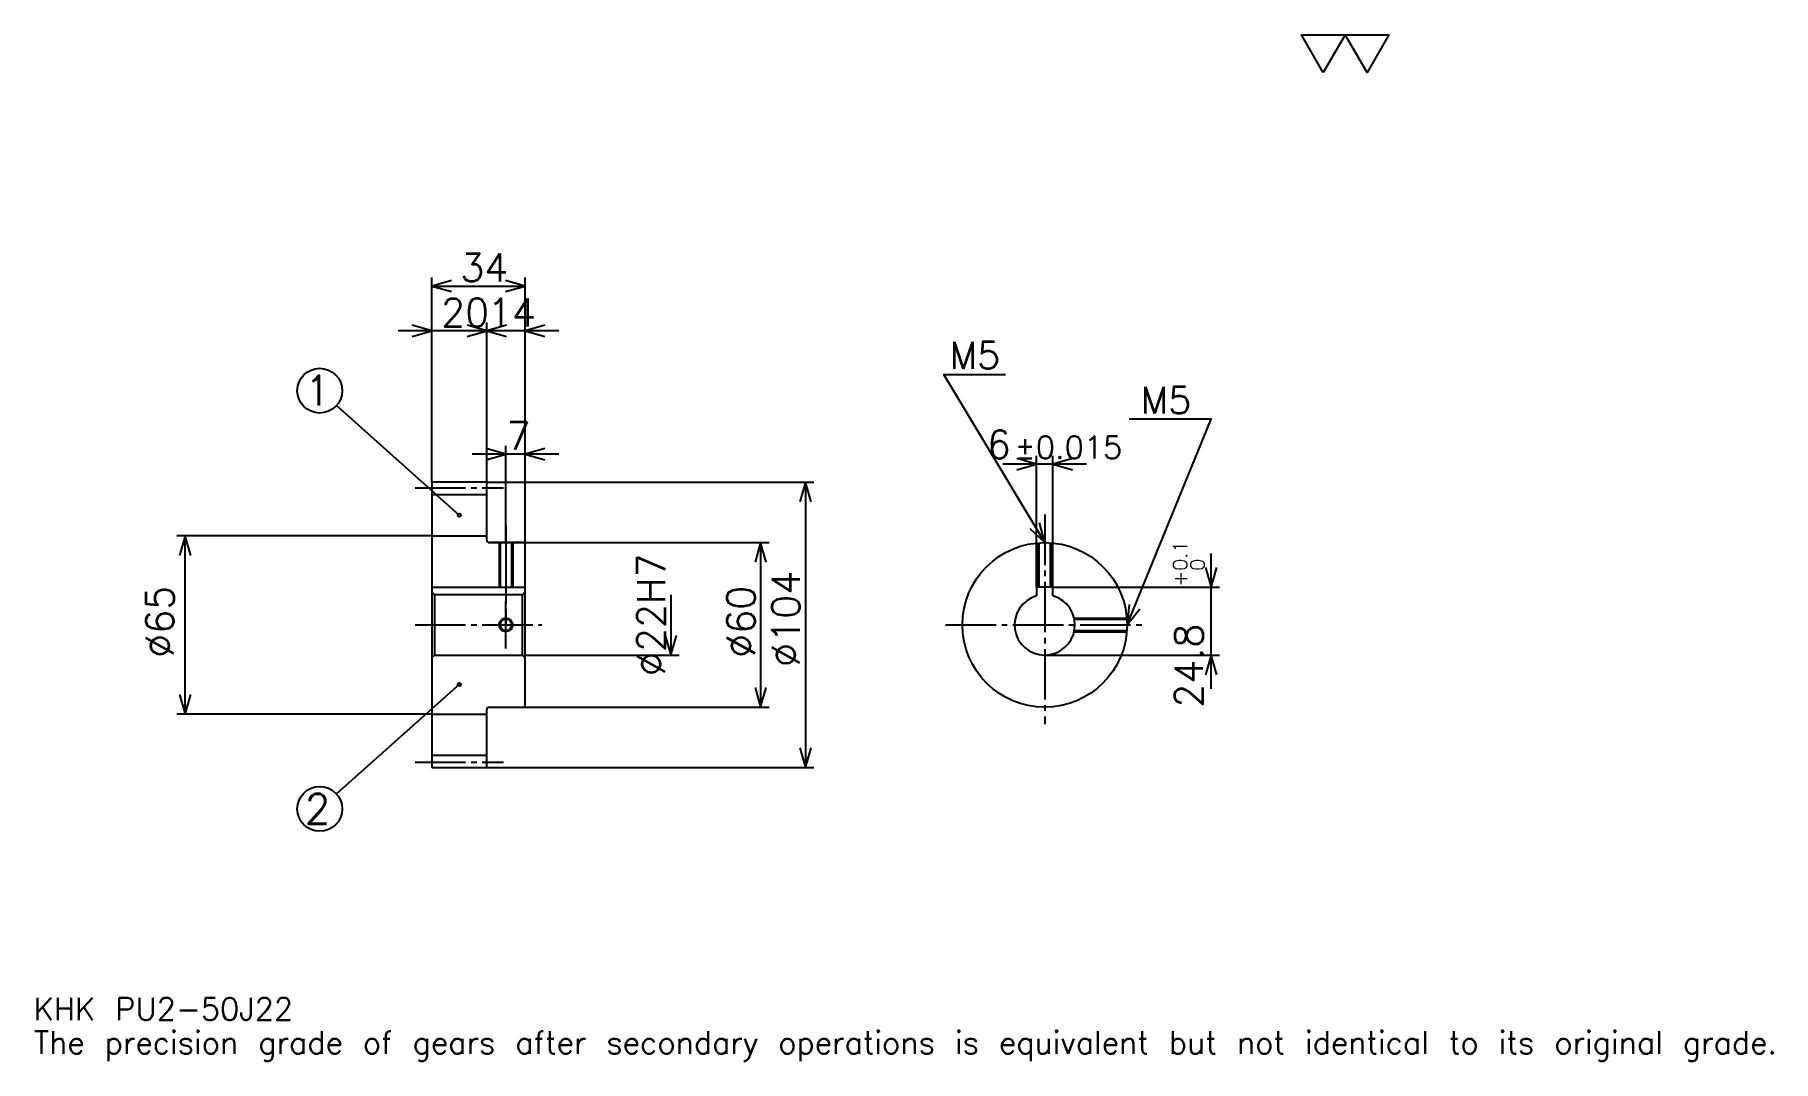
# Model space of a CAD drawing. Extents: x 21 to 654, y 7 to 382.
import ezdxf

# ---------------------------------------------------------------- set-up
doc = ezdxf.new("R2010")
doc.units = 0
doc.linetypes.add('DASHDOT', pattern=[24.521738, 18.391304, -2.043478, 2.043478, -2.043478])
doc.layers.get('0').update_dxf_attribs({"linetype": 'CONTINUOUS'})
doc.layers.add('DASHDOT', color=6, linetype='DASHDOT')
doc.styles.add('KANJI', font='TXT', dxfattribs={"bigfont": 'BIGFONT'})

msp = doc.modelspace()

# ---------------------------------------------------------------- linework, layer by layer
at = {"color": 5}
for p, q in [((165.521729, 218.543488), (165.521729, 293.130432)), ((199.521729, 218.543488), (199.521729, 293.130432)), ((165.521729, 290.065216), (199.521729, 290.065216)), ((197.782593, 273.717407), (153.260864, 273.717407)), ((211.782593, 273.717407), (173.260864, 273.717407)), ((185.521729, 218.543488), (185.521729, 276.782623)), ((175.521729, 206.543488), (130.75235, 246.472412)), ((211.782593, 228.76088), (180.260864, 228.76088)), ((192.521729, 218.543488), (192.521729, 231.826096)), ((385.913025, 180.343491), (385.913025, 228.217407)), ((391.913025, 180.343491), (391.913025, 228.217407)), ((404.173889, 225.152191), (373.652161, 225.152191)), ((165.521729, 218.443481), (165.521729, 218.543488)), ((185.421722, 218.543488), (199.521729, 218.543488)), ((185.521729, 218.443481), (185.521729, 218.543488)), ((192.521729, 196.543488), (192.521729, 218.543488)), ((192.521729, 196.543488), (192.521729, 218.543488)), ((199.521729, 218.543488), (304.760864, 218.543488)), ((199.521729, 196.043488), (199.521729, 218.543488)), ((301.695648, 218.543488), (301.695648, 114.543488)), ((165.521729, 199.043488), (72.543472, 199.043488)), ((75.608688, 134.043488), (75.608688, 199.043488)), ((186.521729, 196.543488), (199.521729, 196.543488)), ((199.521729, 196.543488), (288.413025, 196.543488)), ((285.347809, 196.543488), (285.347809, 136.543488)), ((449.565216, 143.282623), (449.565216, 192.604355)), ((252.652161, 177.543488), (252.652161, 155.543488)), ((391.913025, 180.343491), (452.630432, 180.343491)), ((199.521729, 155.543488), (255.717377, 155.543488)), ((388.913025, 155.543488), (452.630432, 155.543488)), ((175.521729, 144.793488), (130.755341, 104.911224)), ((165.521729, 134.043488), (72.543472, 134.043488)), ((186.521729, 136.543488), (199.521729, 136.543488)), ((199.521729, 136.543488), (288.413025, 136.543488)), ((185.421722, 114.543488), (199.521729, 114.543488)), ((199.521729, 114.543488), (304.760864, 114.543488))]:
    msp.add_line(p, q, dxfattribs=at)
at = {"color": 4}
for p, q in [((165.521729, 214.043488), (185.521729, 214.043488)), ((165.521729, 199.043488), (185.521729, 199.043488)), ((165.521729, 180.343491), (199.521729, 180.343491)), ((166.521729, 177.543488), (166.521729, 155.543488)), ((198.521729, 177.543488), (199.521729, 178.543488)), ((198.521729, 155.543488), (199.521729, 154.543488)), ((165.521729, 134.043488), (185.521729, 134.043488)), ((165.521729, 119.043488), (185.521729, 119.043488))]:
    msp.add_line(p, q, dxfattribs=at)
at = {"color": 7}
msp.add_lwpolyline([(490.434784, 367.82608), (482.46521, 381.639984), (514.343506, 381.639984), (506.373901, 367.82608), (498.404358, 381.639984), (490.434784, 367.82608)], dxfattribs=at)
at = {"color": 5}
for points in [[(172.673904, 292.108704), (165.521729, 290.065216), (172.673904, 288.021729)], [(192.369553, 288.021729), (199.521729, 290.065216), (192.369553, 292.108704)], [(158.369553, 271.67392), (165.521729, 273.717407), (158.369553, 275.760864)], [(178.369553, 271.67392), (185.521729, 273.717407), (178.369553, 275.760864)], [(192.673904, 275.760864), (185.521729, 273.717407), (192.673904, 271.67392)], [(206.673904, 275.760864), (199.521729, 273.717407), (206.673904, 271.67392)], [(388.913025, 196.543488), (352.130432, 257.847839), (374.608704, 257.847839)], [(418.913025, 166.543488), (449.565216, 241.5), (419.730408, 241.5)], [(185.369553, 226.717407), (192.521729, 228.76088), (185.369553, 230.804352)], [(206.673904, 230.804352), (199.521729, 228.76088), (206.673904, 226.717407)], [(378.760864, 223.108704), (385.913025, 225.152191), (378.760864, 227.195663)], [(399.065216, 227.195663), (391.913025, 225.152191), (399.065216, 223.108704)], [(303.739136, 211.391312), (301.695648, 218.543488), (299.652161, 211.391312)], [(383.481018, 201.625061), (388.913025, 196.543488), (386.985535, 203.727783)], [(77.652168, 191.891312), (75.608688, 199.043488), (73.565208, 191.891312)], [(287.391296, 189.391312), (285.347809, 196.543488), (283.304321, 189.391312)], [(447.521729, 187.495667), (449.565216, 180.343491), (451.608704, 187.495667)], [(419.72876, 173.936996), (418.913025, 166.543488), (423.511627, 172.39006)], [(250.608673, 162.695663), (252.652161, 155.543488), (254.695648, 162.695663)], [(451.608704, 148.391312), (449.565216, 155.543488), (447.521729, 148.391312)], [(73.565208, 141.195663), (75.608688, 134.043488), (77.652168, 141.195663)], [(283.304321, 143.695663), (285.347809, 136.543488), (287.391296, 143.695663)], [(299.652161, 121.695663), (301.695648, 114.543488), (303.739136, 121.695663)]]:
    msp.add_lwpolyline(points, dxfattribs=at)
at = {"color": 4}
for points in [[(185.521729, 197.543488), (185.521729, 218.443481), (185.421722, 218.543488), (165.621735, 218.543488), (165.521729, 218.443481), (165.521729, 154.543488)], [(186.521729, 136.543488), (199.021729, 136.543488), (199.521729, 137.043488), (199.521729, 196.043488), (199.021729, 196.543488), (186.521729, 196.543488)], [(190.021729, 196.543488), (190.021729, 180.343491)], [(190.456726, 196.543488), (190.456726, 180.343491)], [(194.586731, 196.543488), (194.586731, 180.343491)], [(195.021729, 196.543488), (195.021729, 180.343491)], [(386.413025, 180.343491), (386.413025, 196.439148)], [(386.848022, 180.343491), (386.848022, 196.472336)], [(390.978027, 180.343491), (390.978027, 196.472336)], [(391.413025, 180.343491), (391.413025, 196.439148)], [(165.521729, 154.543488), (166.521729, 155.543488), (198.521729, 155.543488), (198.521729, 177.543488), (166.521729, 177.543488), (165.521729, 178.543488)], [(391.913025, 177.126495), (391.913025, 180.343491), (385.913025, 180.343491), (385.913025, 177.126495)], [(399.625183, 169.043488), (418.808685, 169.043488)], [(399.717468, 168.60849), (418.841888, 168.60849)], [(399.625183, 164.043488), (418.808685, 164.043488)], [(399.717468, 164.478485), (418.841888, 164.478485)], [(165.521729, 154.543488), (165.521729, 114.643486), (165.621735, 114.543488), (185.421722, 114.543488), (185.521729, 114.643486), (185.521729, 135.543488)]]:
    msp.add_lwpolyline(points, dxfattribs=at)
at = {"color": 5}
for centre, radius in [((124.652161, 251.913055), 8.173913), ((175.521729, 206.543488), 0.613044), ((175.521729, 144.793488), 0.613044), ((124.652161, 99.473923), 8.173913)]:
    msp.add_circle(centre, radius, dxfattribs=at)
at = {"color": 4}
for centre, radius in [((388.913025, 166.543488), 30), ((192.521729, 166.543488), 2.065)]:
    msp.add_circle(centre, radius, dxfattribs=at)
at = {"color": 7}
msp.add_circle((192.521729, 166.543488), 2.5, dxfattribs=at)
at = {"color": 4}
for centre, radius, start, end in [((186.521729, 197.543488), 1, 180, 270), ((388.913025, 166.543488), 11, 105.826620886, 74.173379114), ((186.521729, 135.543488), 1, 90, 180)]:
    msp.add_arc(centre, radius, start, end, dxfattribs=at)
at = {"layer": 'DASHDOT', "color": 7}
for p, q in [((159.391296, 216.543488), (191.652161, 216.543488)), ((388.913025, 206.76088), (388.913025, 130.413055)), ((192.521729, 196.543488), (192.521729, 166.543488)), ((159.391296, 166.543488), (205.652161, 166.543488)), ((352.782593, 166.543488), (425.043457, 166.543488)), ((159.391296, 116.543488), (191.652161, 116.543488))]:
    msp.add_line(p, q, dxfattribs=at)
for points in [[(192.521729, 202.67392), (192.521729, 174.213058)], [(192.521729, 157.913055), (192.521729, 175.17392)], [(183.891296, 166.543488), (201.152161, 166.543488)]]:
    msp.add_lwpolyline(points, dxfattribs=at)

# ---------------------------------------------------------------- texts
at = {"color": 7, "style": 'KANJI'}
for s, height, p in [('34', 10.217391, (175.880432, 291.700012)), ('20', 10.217391, (168.880417, 275.352173)), ('14', 10.217391, (185.880432, 275.352173)), ('M5', 9.808696, (354.173889, 259.891296)), ('1', 10.898551, (119.202888, 246.463776)), ('M5', 9.808696, (423.817383, 243.543488)), ('7', 10.217391, (192.70108, 230.39566)), ('6', 10.217391, (367.822327, 227.195663)), ('%%p0.015', 8.173913, (377.936279, 227.195663)), ('2', 10.898551, (119.202888, 94.024651)), ('KHK PU2-50J22', 8.173913, (20.434782, 22.47826)), ('The precision grade of gears after secondary operations is equivalent but not identical to its original grade.', 8.173913, (20.434782, 10.217391))]:
    msp.add_text(s, height=height, dxfattribs=at).set_placement(p)
for s, height, p in [('%%c22H7', 10.217391, (250.608673, 147.896744)), ('0.1', 5.108696, (440.778259, 186.276703)), ('%%c104', 10.217391, (299.652161, 151.217407)), ('+', 5.108696, (440.778259, 180.554962)), ('0', 5.108696, (447.113037, 186.276703)), ('%%c65', 10.217391, (71.521729, 154.538055)), ('%%c60', 10.217391, (283.304321, 154.538055)), ('24.8', 10.217391, (446.5, 136.330048))]:
    msp.add_text(s, height=height, rotation=90, dxfattribs=at).set_placement(p)

doc.saveas('drawing.dxf')
